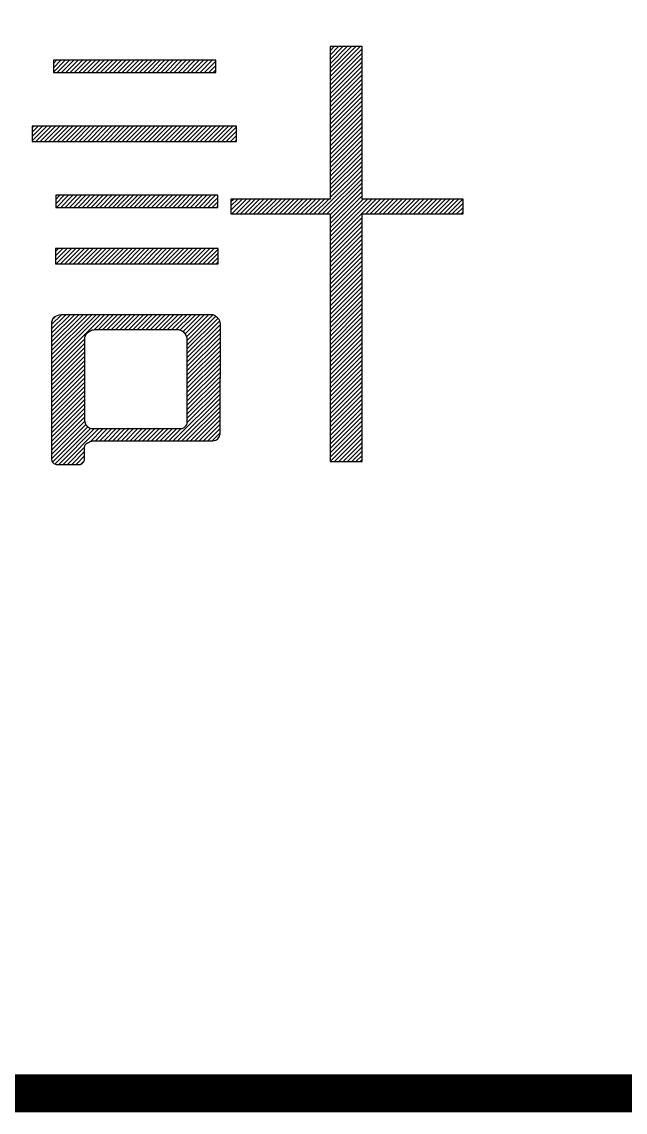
# Model space of a CAD drawing. Header units: millimetres. Extents: x 0 to 841, y 0 to 594.
# Drawn here: x 366.99 to 373.37, y 15.16 to 26.7 of the extents above; entities that cross this region are included whole.
import ezdxf

# ---------------------------------------------------------------- set-up
doc = ezdxf.new("R2010")
doc.units = ezdxf.units.MM
doc.header["$LTSCALE"] = 0.2
doc.layers.add('A1_図面枠', color=7, linetype='Continuous')
doc.layers.add('PTM', color=3, linetype='Continuous')

# ---------------------------------------------------------------- blocks, each defined once
blk = doc.blocks.new('block森村-2')
at = {"color": 0, "linetype": 'Continuous'}
for p, q in [((4594.4, 1092.1), (4629.1, 1126.8)), ((4594.4, 1097.1), (4624.1, 1126.8)), ((4594.4, 1102), (4619.1, 1126.8)), ((4594.4, 1107), (4614.1, 1126.8)), ((4594.4, 1112), (4609.1, 1126.8)), ((4594.4, 1117), (4604.1, 1126.8)), ((4594.4, 1122), (4599.2, 1126.8)), ((4594.4, 1087.1), (4631.3, 1124)), ((4275.4, 1097.3), (4288.9, 1110.9)), ((4275.4, 1102.3), (4283.9, 1110.9)), ((4275.4, 1107.3), (4278.9, 1110.9)), ((4275.4, 1110.9), (4275.4, 1096.8)), ((4462.6, 1110.9), (4275.4, 1110.9)), ((4279.8, 1096.8), (4293.9, 1110.9)), ((4284.8, 1096.8), (4298.9, 1110.9)), ((4289.8, 1096.8), (4303.9, 1110.9)), ((4294.7, 1096.8), (4308.8, 1110.9)), ((4299.7, 1096.8), (4313.8, 1110.9)), ((4304.7, 1096.8), (4318.8, 1110.9)), ((4309.7, 1096.8), (4323.8, 1110.9)), ((4314.7, 1096.8), (4328.8, 1110.9)), ((4319.7, 1096.8), (4333.8, 1110.9)), ((4324.7, 1096.8), (4338.8, 1110.9)), ((4329.7, 1096.8), (4343.8, 1110.9)), ((4334.7, 1096.8), (4348.8, 1110.9)), ((4339.6, 1096.8), (4353.7, 1110.9)), ((4344.6, 1096.8), (4358.7, 1110.9)), ((4349.6, 1096.8), (4363.7, 1110.9)), ((4354.6, 1096.8), (4368.7, 1110.9)), ((4359.6, 1096.8), (4373.7, 1110.9)), ((4364.6, 1096.8), (4378.7, 1110.9)), ((4369.6, 1096.8), (4383.7, 1110.9)), ((4374.6, 1096.8), (4388.7, 1110.9)), ((4379.6, 1096.8), (4393.7, 1110.9)), ((4384.6, 1096.8), (4398.6, 1110.9)), ((4389.5, 1096.8), (4403.6, 1110.9)), ((4394.5, 1096.8), (4408.6, 1110.9)), ((4399.5, 1096.8), (4413.6, 1110.9)), ((4404.5, 1096.8), (4418.6, 1110.9)), ((4409.5, 1096.8), (4423.6, 1110.9)), ((4414.5, 1096.8), (4428.6, 1110.9)), ((4419.5, 1096.8), (4433.6, 1110.9)), ((4424.5, 1096.8), (4438.6, 1110.9)), ((4429.5, 1096.8), (4443.5, 1110.9)), ((4434.4, 1096.8), (4448.5, 1110.9)), ((4439.4, 1096.8), (4453.5, 1110.9)), ((4444.4, 1096.8), (4458.5, 1110.9)), ((4449.4, 1096.8), (4462.6, 1109.9)), ((4462.6, 1096.8), (4462.6, 1110.9)), ((4594.4, 1082.1), (4631.3, 1119)), ((4594.4, 1077.1), (4631.3, 1114)), ((4594.4, 1072.1), (4631.3, 1109)), ((4275.4, 1096.8), (4462.6, 1096.8)), ((4454.4, 1096.8), (4462.6, 1104.9)), ((4459.4, 1096.8), (4462.6, 1099.9)), ((4594.4, 1067.1), (4631.3, 1104.1)), ((4594.4, 1062.1), (4631.3, 1099.1)), ((4594.4, 1057.1), (4631.3, 1094.1)), ((4594.4, 1052.2), (4631.3, 1089.1)), ((4594.4, 1047.2), (4631.3, 1084.1)), ((4594.4, 1042.2), (4631.3, 1079.1)), ((4594.4, 1037.2), (4631.3, 1074.1)), ((4594.4, 1032.2), (4631.3, 1069.1)), ((4594.4, 1027.2), (4631.3, 1064.1)), ((4594.4, 1022.2), (4631.3, 1059.2)), ((4594.4, 1017.2), (4631.3, 1054.2)), ((4594.4, 1012.2), (4631.3, 1049.2)), ((4250.9, 1018), (4267.7, 1034.7)), ((4250.9, 1023), (4262.7, 1034.7)), ((4250.9, 1027.9), (4257.7, 1034.7)), ((4250.9, 1032.9), (4252.7, 1034.7)), ((4250.9, 1034.7), (4250.9, 1017.1)), ((4486.6, 1034.7), (4250.9, 1034.7)), ((4255, 1017.1), (4272.6, 1034.7)), ((4260, 1017.1), (4277.6, 1034.7)), ((4265, 1017.1), (4282.6, 1034.7)), ((4270, 1017.1), (4287.6, 1034.7)), ((4275, 1017.1), (4292.6, 1034.7)), ((4280, 1017.1), (4297.6, 1034.7)), ((4285, 1017.1), (4302.6, 1034.7)), ((4290, 1017.1), (4307.6, 1034.7)), ((4295, 1017.1), (4312.6, 1034.7)), ((4299.9, 1017.1), (4317.5, 1034.7)), ((4304.9, 1017.1), (4322.5, 1034.7)), ((4309.9, 1017.1), (4327.5, 1034.7)), ((4314.9, 1017.1), (4332.5, 1034.7)), ((4319.9, 1017.1), (4337.5, 1034.7)), ((4324.9, 1017.1), (4342.5, 1034.7)), ((4329.9, 1017.1), (4347.5, 1034.7)), ((4334.9, 1017.1), (4352.5, 1034.7)), ((4339.9, 1017.1), (4357.5, 1034.7)), ((4344.8, 1017.1), (4362.4, 1034.7)), ((4349.8, 1017.1), (4367.4, 1034.7)), ((4354.8, 1017.1), (4372.4, 1034.7)), ((4359.8, 1017.1), (4377.4, 1034.7)), ((4364.8, 1017.1), (4382.4, 1034.7)), ((4369.8, 1017.1), (4387.4, 1034.7)), ((4374.8, 1017.1), (4392.4, 1034.7)), ((4379.8, 1017.1), (4397.4, 1034.7)), ((4384.8, 1017.1), (4402.4, 1034.7)), ((4389.7, 1017.1), (4407.3, 1034.7)), ((4394.7, 1017.1), (4412.3, 1034.7)), ((4399.7, 1017.1), (4417.3, 1034.7)), ((4404.7, 1017.1), (4422.3, 1034.7)), ((4409.7, 1017.1), (4427.3, 1034.7)), ((4414.7, 1017.1), (4432.3, 1034.7)), ((4419.7, 1017.1), (4437.3, 1034.7)), ((4424.7, 1017.1), (4442.3, 1034.7)), ((4429.7, 1017.1), (4447.3, 1034.7)), ((4434.6, 1017.1), (4452.2, 1034.7)), ((4439.6, 1017.1), (4457.2, 1034.7)), ((4444.6, 1017.1), (4462.2, 1034.7)), ((4449.6, 1017.1), (4467.2, 1034.7)), ((4454.6, 1017.1), (4472.2, 1034.7)), ((4459.6, 1017.1), (4477.2, 1034.7)), ((4464.6, 1017.1), (4482.2, 1034.7)), ((4469.6, 1017.1), (4486.6, 1034.2)), ((4486.6, 1017.1), (4486.6, 1034.7)), ((4594.4, 1007.3), (4631.3, 1044.2)), ((4594.4, 1002.3), (4631.3, 1039.2)), ((4594.4, 997.3), (4631.3, 1034.2)), ((4474.6, 1017.1), (4486.6, 1029.2)), ((4479.5, 1017.1), (4486.6, 1024.2)), ((4484.5, 1017.1), (4486.6, 1019.3)), ((4594.4, 992.3), (4631.3, 1029.2)), ((4594.4, 987.3), (4631.3, 1024.2)), ((4594.4, 982.3), (4631.3, 1019.2)), ((4250.9, 1017.1), (4486.6, 1017.1)), ((4594.4, 977.3), (4631.3, 1014.3)), ((4594.4, 972.3), (4631.3, 1009.3)), ((4594.4, 967.3), (4631.3, 1004.3)), ((4594.4, 962.4), (4631.3, 999.3)), ((4594.4, 957.4), (4631.3, 994.3)), ((4580.8, 933.8), (4631.3, 984.3)), ((4594.4, 952.4), (4631.3, 989.3)), ((4585.8, 933.8), (4631.3, 979.3)), ((4590.8, 933.8), (4631.3, 974.3)), ((4594.4, 932.4), (4631.3, 969.4)), ((4594.4, 927.4), (4631.3, 964.4)), ((4594.4, 922.4), (4631.3, 959.4)), ((4278.1, 945.4), (4287.7, 955.1)), ((4278.1, 950.4), (4282.8, 955.1)), ((4278.1, 955.1), (4278.1, 941.1)), ((4465, 955.1), (4278.1, 955.1)), ((4278.8, 941.1), (4292.7, 955.1)), ((4283.8, 941.1), (4297.7, 955.1)), ((4288.8, 941.1), (4302.7, 955.1)), ((4293.8, 941.1), (4307.7, 955.1)), ((4298.8, 941.1), (4312.7, 955.1)), ((4303.7, 941.1), (4317.7, 955.1)), ((4308.7, 941.1), (4322.7, 955.1)), ((4313.7, 941.1), (4327.7, 955.1)), ((4318.7, 941.1), (4332.6, 955.1)), ((4323.7, 941.1), (4337.6, 955.1)), ((4328.7, 941.1), (4342.6, 955.1)), ((4333.7, 941.1), (4347.6, 955.1)), ((4338.7, 941.1), (4352.6, 955.1)), ((4343.7, 941.1), (4357.6, 955.1)), ((4348.6, 941.1), (4362.6, 955.1)), ((4353.6, 941.1), (4367.6, 955.1)), ((4358.6, 941.1), (4372.6, 955.1)), ((4363.6, 941.1), (4377.5, 955.1)), ((4368.6, 941.1), (4382.5, 955.1)), ((4373.6, 941.1), (4387.5, 955.1)), ((4378.6, 941.1), (4392.5, 955.1)), ((4383.6, 941.1), (4397.5, 955.1)), ((4388.6, 941.1), (4402.5, 955.1)), ((4393.5, 941.1), (4407.5, 955.1)), ((4398.5, 941.1), (4412.5, 955.1)), ((4403.5, 941.1), (4417.5, 955.1)), ((4408.5, 941.1), (4422.5, 955.1)), ((4413.5, 941.1), (4427.4, 955.1)), ((4418.5, 941.1), (4432.4, 955.1)), ((4423.5, 941.1), (4437.4, 955.1)), ((4428.5, 941.1), (4442.4, 955.1)), ((4433.5, 941.1), (4447.4, 955.1)), ((4438.4, 941.1), (4452.4, 955.1)), ((4443.4, 941.1), (4457.4, 955.1)), ((4448.4, 941.1), (4462.4, 955.1)), ((4453.4, 941.1), (4465, 952.7)), ((4458.4, 941.1), (4465, 947.7)), ((4465, 941.1), (4465, 955.1)), ((4480.1, 937.8), (4493, 950.8)), ((4480.1, 942.8), (4488, 950.8)), ((4480.1, 947.8), (4483.1, 950.8)), ((4481, 933.8), (4498, 950.8)), ((4486, 933.8), (4503, 950.8)), ((4491, 933.8), (4508, 950.8)), ((4496, 933.8), (4513, 950.8)), ((4501, 933.8), (4518, 950.8)), ((4506, 933.8), (4523, 950.8)), ((4510.9, 933.8), (4528, 950.8)), ((4515.9, 933.8), (4532.9, 950.8)), ((4520.9, 933.8), (4537.9, 950.8)), ((4525.9, 933.8), (4542.9, 950.8)), ((4530.9, 933.8), (4547.9, 950.8)), ((4535.9, 933.8), (4552.9, 950.8)), ((4540.9, 933.8), (4557.9, 950.8)), ((4545.9, 933.8), (4562.9, 950.8)), ((4550.9, 933.8), (4567.9, 950.8)), ((4555.8, 933.8), (4572.9, 950.8)), ((4560.8, 933.8), (4577.8, 950.8)), ((4565.8, 933.8), (4582.8, 950.8)), ((4570.8, 933.8), (4587.8, 950.8)), ((4575.8, 933.8), (4592.8, 950.8)), ((4594.4, 917.5), (4631.3, 954.4)), ((4594.4, 897.5), (4647.7, 950.8)), ((4594.4, 902.5), (4642.7, 950.8)), ((4594.4, 907.5), (4637.7, 950.8)), ((4594.4, 912.5), (4632.7, 950.8)), ((4635.7, 933.8), (4652.7, 950.8)), ((4640.7, 933.8), (4657.7, 950.8)), ((4645.6, 933.8), (4662.7, 950.8)), ((4650.6, 933.8), (4667.6, 950.8)), ((4655.6, 933.8), (4672.6, 950.8)), ((4660.6, 933.8), (4677.6, 950.8)), ((4665.6, 933.8), (4682.6, 950.8)), ((4670.6, 933.8), (4687.6, 950.8)), ((4675.6, 933.8), (4692.6, 950.8)), ((4680.6, 933.8), (4697.6, 950.8)), ((4685.6, 933.8), (4702.6, 950.8)), ((4690.5, 933.8), (4707.6, 950.8)), ((4695.5, 933.8), (4712.5, 950.8)), ((4700.5, 933.8), (4717.5, 950.8)), ((4705.5, 933.8), (4722.5, 950.8)), ((4710.5, 933.8), (4727.5, 950.8)), ((4715.5, 933.8), (4732.5, 950.8)), ((4720.5, 933.8), (4737.5, 950.8)), ((4725.5, 933.8), (4742.5, 950.8)), ((4730.5, 933.8), (4747.5, 950.8)), ((4735.4, 933.8), (4747.8, 946.1)), ((4278.1, 941.1), (4465, 941.1)), ((4463.4, 941.1), (4465, 942.7)), ((4740.4, 933.8), (4747.8, 941.1)), ((4745.4, 933.8), (4747.8, 936.1)), ((4594.4, 892.5), (4631.3, 929.4)), ((4594.4, 887.5), (4631.3, 924.5)), ((4594.4, 882.5), (4631.3, 919.5)), ((4594.4, 877.5), (4631.3, 914.5)), ((4594.4, 872.6), (4631.3, 909.5)), ((4277.8, 880.2), (4291.1, 893.6)), ((4277.8, 885.2), (4286.1, 893.6)), ((4277.8, 890.2), (4281.1, 893.6)), ((4277.8, 893.6), (4277.8, 876)), ((4465.3, 893.6), (4277.8, 893.6)), ((4278.5, 876), (4296.1, 893.6)), ((4283.5, 876), (4301.1, 893.6)), ((4288.5, 876), (4306.1, 893.6)), ((4293.5, 876), (4311.1, 893.6)), ((4298.5, 876), (4316.1, 893.6)), ((4303.5, 876), (4321.1, 893.6)), ((4308.4, 876), (4326, 893.6)), ((4313.4, 876), (4331, 893.6)), ((4318.4, 876), (4336, 893.6)), ((4323.4, 876), (4341, 893.6)), ((4328.4, 876), (4346, 893.6)), ((4333.4, 876), (4351, 893.6)), ((4338.4, 876), (4356, 893.6)), ((4343.4, 876), (4361, 893.6)), ((4348.4, 876), (4366, 893.6)), ((4353.3, 876), (4370.9, 893.6)), ((4358.3, 876), (4375.9, 893.6)), ((4363.3, 876), (4380.9, 893.6)), ((4368.3, 876), (4385.9, 893.6)), ((4373.3, 876), (4390.9, 893.6)), ((4378.3, 876), (4395.9, 893.6)), ((4383.3, 876), (4400.9, 893.6)), ((4388.3, 876), (4405.9, 893.6)), ((4393.3, 876), (4410.9, 893.6)), ((4398.3, 876), (4415.8, 893.6)), ((4403.2, 876), (4420.8, 893.6)), ((4408.2, 876), (4425.8, 893.6)), ((4413.2, 876), (4430.8, 893.6)), ((4418.2, 876), (4435.8, 893.6)), ((4423.2, 876), (4440.8, 893.6)), ((4428.2, 876), (4445.8, 893.6)), ((4433.2, 876), (4450.8, 893.6)), ((4438.2, 876), (4455.8, 893.6)), ((4443.2, 876), (4460.7, 893.6)), ((4465.3, 876), (4465.3, 893.6)), ((4594.4, 867.6), (4631.3, 904.5)), ((4594.4, 862.6), (4631.3, 899.5)), ((4594.4, 857.6), (4631.3, 894.5)), ((4448.1, 876), (4465.3, 893.1)), ((4453.1, 876), (4465.3, 888.2)), ((4458.1, 876), (4465.3, 883.2)), ((4594.4, 852.6), (4631.3, 889.5)), ((4594.4, 847.6), (4631.3, 884.5)), ((4277.8, 876), (4465.3, 876)), ((4463.1, 876), (4465.3, 878.2)), ((4594.4, 842.6), (4631.3, 879.5)), ((4594.4, 837.6), (4631.3, 874.6)), ((4594.4, 832.6), (4631.3, 869.6)), ((4594.4, 827.7), (4631.3, 864.6)), ((4594.4, 822.7), (4631.3, 859.6)), ((4594.4, 817.7), (4631.3, 854.6)), ((4594.4, 812.7), (4631.3, 849.6)), ((4594.4, 807.7), (4631.3, 844.6)), ((4594.4, 802.7), (4631.3, 839.6)), ((4594.4, 797.7), (4631.3, 834.6)), ((4594.4, 792.7), (4631.3, 829.7)), ((4594.4, 787.7), (4631.3, 824.7)), ((4594.4, 782.7), (4631.3, 819.7)), ((4273.3, 756), (4334.4, 817.2)), ((4273.3, 761), (4329.4, 817.2)), ((4273.3, 766), (4324.5, 817.2)), ((4273.3, 771), (4319.5, 817.2)), ((4273.3, 776), (4314.5, 817.2)), ((4273.3, 781), (4309.5, 817.2)), ((4273.3, 785.9), (4304.5, 817.2)), ((4273.3, 790.9), (4299.5, 817.2)), ((4273.3, 795.9), (4294.5, 817.2)), ((4273.3, 800.9), (4289.5, 817.2)), ((4273.3, 805.9), (4284.5, 817.2)), ((4273.5, 809.8), (4273.3, 808.8)), ((4273.3, 808.8), (4273.3, 808.1)), ((4273.3, 808.1), (4273.3, 807.6)), ((4273.3, 807.6), (4273.3, 807.4)), ((4273.3, 807.4), (4273.3, 649.8)), ((4273.9, 810.9), (4273.5, 809.8)), ((4274.4, 812), (4273.9, 810.9)), ((4274.3, 811.9), (4277.8, 815.4)), ((4275.2, 813.2), (4274.4, 812)), ((4276.2, 814.3), (4275.2, 813.2)), ((4277.7, 815.4), (4276.2, 814.3)), ((4279.5, 816.2), (4277.7, 815.4)), ((4281.7, 816.8), (4279.5, 816.2)), ((4284.5, 817.2), (4281.7, 816.8)), ((4458.9, 817.2), (4284.5, 817.2)), ((4322.3, 800), (4339.4, 817.2)), ((4327.3, 800.1), (4344.4, 817.2)), ((4332.3, 800.1), (4349.4, 817.2)), ((4337.3, 800.1), (4354.4, 817.2)), ((4342.3, 800.1), (4359.4, 817.2)), ((4347.3, 800.1), (4364.4, 817.2)), ((4352.3, 800.1), (4369.4, 817.2)), ((4357.2, 800.1), (4374.3, 817.2)), ((4362.2, 800.1), (4379.3, 817.2)), ((4367.2, 800.1), (4384.3, 817.2)), ((4372.2, 800.1), (4389.3, 817.2)), ((4377.2, 800.1), (4394.3, 817.2)), ((4382.2, 800.1), (4399.3, 817.2)), ((4387.2, 800.1), (4404.3, 817.2)), ((4392.2, 800.1), (4409.3, 817.2)), ((4397.2, 800.1), (4414.3, 817.2)), ((4402.1, 800.1), (4419.2, 817.2)), ((4407.1, 800.1), (4424.2, 817.2)), ((4412.1, 800.1), (4429.2, 817.2)), ((4417.1, 800.1), (4434.2, 817.2)), ((4421.7, 799.7), (4439.2, 817.2)), ((4424.8, 797.8), (4444.2, 817.2)), ((4427.2, 795.2), (4449.2, 817.2)), ((4428.9, 791.9), (4454.2, 817.2)), ((4429.3, 787.3), (4459.1, 817.1)), ((4429.3, 782.3), (4462.5, 815.5)), ((4429.3, 777.4), (4465.2, 813.2)), ((4429.3, 772.4), (4467.2, 810.2)), ((4429.3, 767.4), (4468.1, 806.2)), ((4459.1, 817.1), (4458.9, 817.2)), ((4459.6, 817), (4459.1, 817.1)), ((4460.3, 816.7), (4459.6, 817)), ((4461.1, 816.3), (4460.3, 816.7)), ((4462.2, 815.7), (4461.1, 816.3)), ((4463.2, 815), (4462.2, 815.7)), ((4464.3, 814.1), (4463.2, 815)), ((4465.4, 813.1), (4464.3, 814.1)), ((4466.4, 811.8), (4465.4, 813.1)), ((4467.2, 810.3), (4466.4, 811.8)), ((4467.8, 808.6), (4467.2, 810.3)), ((4468.1, 806.6), (4467.8, 808.6)), ((4467.8, 680.6), (4468.1, 806.6)), ((4594.4, 777.8), (4631.3, 814.7)), ((4594.4, 772.8), (4631.3, 809.7)), ((4312.1, 792.4), (4312.7, 793.9)), ((4312.7, 793.9), (4313.5, 795.2)), ((4313.5, 795.2), (4314.5, 796.3)), ((4314.5, 796.3), (4315.5, 797.3)), ((4315.5, 797.3), (4316.7, 798.1)), ((4316.7, 798.1), (4318, 798.8)), ((4318, 798.8), (4319.2, 799.4)), ((4319.2, 799.4), (4320.5, 799.7)), ((4320.5, 799.7), (4321.7, 800)), ((4321.7, 800), (4322.9, 800.1)), ((4322.9, 800.1), (4419.7, 800.1)), ((4419.7, 800.1), (4420.9, 799.9)), ((4420.9, 799.9), (4422, 799.6)), ((4422, 799.6), (4423.1, 799)), ((4423.1, 799), (4424.2, 798.3)), ((4424.2, 798.3), (4425.3, 797.4)), ((4425.3, 797.4), (4426.2, 796.4)), ((4426.2, 796.4), (4427.1, 795.3)), ((4427.1, 795.3), (4427.8, 794.2)), ((4427.8, 794.2), (4428.5, 793)), ((4428.5, 793), (4428.9, 791.7)), ((4429.3, 762.4), (4468.1, 801.2)), ((4429.3, 757.4), (4468.1, 796.2)), ((4594.4, 767.8), (4631.3, 804.7)), ((4594.4, 762.8), (4631.3, 799.7)), ((4594.4, 757.8), (4631.3, 794.7)), ((4273.3, 751), (4311.6, 789.3)), ((4273.3, 746), (4311.6, 784.3)), ((4311.6, 789.1), (4311.7, 790.8)), ((4311.6, 695.8), (4311.6, 789.1)), ((4311.7, 790.8), (4312.1, 792.4)), ((4428.9, 791.7), (4429.2, 790.6)), ((4429.2, 790.6), (4429.3, 789.4)), ((4429.3, 752.4), (4468.1, 791.2)), ((4429.3, 789.4), (4429.3, 693.7)), ((4429.3, 747.4), (4468.1, 786.2)), ((4429.3, 742.4), (4468.1, 781.2)), ((4594.4, 752.8), (4631.3, 789.7)), ((4594.4, 747.8), (4631.3, 784.8)), ((4273.3, 741), (4311.6, 779.3)), ((4273.3, 736.1), (4311.6, 774.3)), ((4273.3, 731.1), (4311.6, 769.3)), ((4429.3, 737.4), (4468.1, 776.2)), ((4429.3, 732.5), (4468, 771.2)), ((4594.4, 742.8), (4631.3, 779.8)), ((4594.4, 737.8), (4631.3, 774.8)), ((4594.4, 732.9), (4631.3, 769.8)), ((4273.3, 726.1), (4311.6, 764.3)), ((4273.3, 721.1), (4311.6, 759.3)), ((4429.3, 727.5), (4468, 766.1)), ((4429.3, 722.5), (4468, 761.1)), ((4429.3, 717.5), (4468, 756.1)), ((4594.4, 727.9), (4631.3, 764.8)), ((4594.4, 722.9), (4631.3, 759.8)), ((4273.3, 716.1), (4311.6, 754.4)), ((4273.3, 711.1), (4311.6, 749.4)), ((4273.3, 706.1), (4311.6, 744.4)), ((4429.3, 712.5), (4468, 751.1)), ((4429.3, 707.5), (4468, 746.1)), ((4594.4, 717.9), (4631.3, 754.8)), ((4594.4, 712.9), (4631.3, 749.8)), ((4594.4, 707.9), (4631.3, 744.8)), ((4273.3, 701.1), (4311.6, 739.4)), ((4273.3, 696.1), (4311.6, 734.4)), ((4429.2, 692.4), (4467.9, 731.1)), ((4429.3, 702.5), (4467.9, 741.1)), ((4429.3, 697.5), (4467.9, 736.1)), ((4594.4, 702.9), (4631.3, 739.9)), ((4594.4, 697.9), (4631.3, 734.9)), ((4594.4, 692.9), (4631.3, 729.9)), ((4273.3, 691.2), (4311.6, 729.4)), ((4273.3, 686.2), (4311.6, 724.4)), ((4273.3, 681.2), (4311.6, 719.4)), ((4413.5, 671.8), (4467.9, 726.1)), ((4418.5, 671.8), (4467.9, 721.1)), ((4594.4, 688), (4631.3, 724.9)), ((4594.4, 683), (4631.3, 719.9)), ((4273.3, 676.2), (4311.6, 714.4)), ((4273.3, 671.2), (4311.6, 709.5)), ((4423.5, 671.8), (4467.9, 716.1)), ((4428.5, 671.8), (4467.9, 711.1)), ((4433.5, 671.8), (4467.8, 706.1)), ((4594.4, 678), (4631.3, 714.9)), ((4594.4, 673), (4631.3, 709.9)), ((4594.4, 668), (4631.3, 704.9)), ((4273.3, 666.2), (4311.6, 704.5)), ((4273.3, 661.2), (4311.6, 699.5)), ((4273.3, 656.2), (4311.7, 694.6)), ((4311.6, 695.2), (4311.6, 695.8)), ((4311.7, 694.4), (4311.6, 695.2)), ((4311.9, 693.4), (4311.7, 694.4)), ((4312.2, 692.3), (4311.9, 693.4)), ((4312.7, 691.1), (4312.2, 692.3)), ((4429.3, 692.6), (4429.1, 691.5)), ((4429.3, 693.7), (4429.3, 692.6)), ((4438.5, 671.8), (4467.8, 701.1)), ((4443.5, 671.8), (4467.8, 696.1)), ((4594.4, 663), (4631.3, 699.9)), ((4594.4, 658), (4631.3, 695)), ((4273.3, 651.2), (4312.8, 690.8)), ((4274.3, 647.3), (4314.9, 687.9)), ((4277, 645), (4318, 686)), ((4281.5, 644.4), (4322.5, 685.5)), ((4286.5, 644.5), (4327.5, 685.5)), ((4313.3, 689.9), (4312.7, 691.1)), ((4314.1, 688.8), (4313.3, 689.9)), ((4315, 687.7), (4314.1, 688.8)), ((4316.2, 686.8), (4315, 687.7)), ((4317.7, 686.1), (4316.2, 686.8)), ((4319.3, 685.6), (4317.7, 686.1)), ((4318.1, 671.1), (4332.5, 685.5)), ((4321.3, 685.5), (4319.3, 685.6)), ((4421.2, 685.5), (4321.3, 685.5)), ((4323.7, 671.8), (4337.5, 685.5)), ((4328.7, 671.8), (4342.5, 685.5)), ((4333.7, 671.8), (4347.5, 685.5)), ((4338.7, 671.8), (4352.4, 685.5)), ((4343.7, 671.8), (4357.4, 685.5)), ((4348.7, 671.8), (4362.4, 685.5)), ((4353.7, 671.8), (4367.4, 685.5)), ((4358.7, 671.8), (4372.4, 685.5)), ((4363.7, 671.8), (4377.4, 685.5)), ((4368.6, 671.8), (4382.4, 685.5)), ((4373.6, 671.8), (4387.4, 685.5)), ((4378.6, 671.8), (4392.4, 685.5)), ((4383.6, 671.8), (4397.3, 685.5)), ((4388.6, 671.8), (4402.3, 685.5)), ((4393.6, 671.8), (4407.3, 685.5)), ((4398.6, 671.8), (4412.3, 685.5)), ((4403.6, 671.8), (4417.3, 685.5)), ((4408.6, 671.8), (4422.4, 685.6)), ((4422.3, 685.6), (4421.2, 685.5)), ((4423.3, 685.8), (4422.3, 685.6)), ((4424.3, 686.1), (4423.3, 685.8)), ((4425.3, 686.6), (4424.3, 686.1)), ((4426.2, 687.2), (4425.3, 686.6)), ((4426.9, 687.9), (4426.2, 687.2)), ((4427.6, 688.7), (4426.9, 687.9)), ((4428.2, 689.5), (4427.6, 688.7)), ((4428.7, 690.5), (4428.2, 689.5)), ((4429.1, 691.5), (4428.7, 690.5)), ((4448.5, 671.8), (4467.8, 691.1)), ((4453.5, 671.8), (4467.8, 686.1)), ((4458.4, 671.8), (4467.8, 681.1)), ((4467.6, 679.2), (4467.7, 679.9)), ((4467.7, 680.4), (4467.8, 680.6)), ((4467.7, 679.9), (4467.7, 680.4)), ((4594.4, 653), (4631.3, 690)), ((4594.4, 648.1), (4631.3, 685)), ((4599.4, 648.1), (4631.3, 680)), ((4311.5, 666), (4311.9, 667)), ((4311.9, 667), (4312.7, 667.9)), ((4312.7, 667.9), (4313.6, 668.7)), ((4313.6, 668.7), (4314.6, 669.4)), ((4314.6, 669.4), (4315.7, 670)), ((4315.7, 670), (4316.8, 670.5)), ((4316.8, 670.5), (4317.8, 671)), ((4317.8, 671), (4318.7, 671.3)), ((4318.7, 671.3), (4319.5, 671.6)), ((4319.5, 671.6), (4319.9, 671.7)), ((4319.9, 671.7), (4320.1, 671.8)), ((4320.1, 671.8), (4458.9, 671.8)), ((4458.9, 671.8), (4460.9, 672)), ((4460.9, 672), (4462.5, 672.5)), ((4462.5, 672.5), (4463.9, 673.3)), ((4463.9, 673.3), (4465, 674.2)), ((4465, 674.2), (4465.8, 675.2)), ((4465.8, 675.2), (4466.5, 676.3)), ((4466.5, 676.3), (4467, 677.4)), ((4467, 677.4), (4467.3, 678.4)), ((4467.3, 678.4), (4467.6, 679.2)), ((4604.4, 648.1), (4631.3, 675)), ((4609.4, 648.1), (4631.3, 670)), ((4291.5, 644.5), (4311.3, 664.3)), ((4296.5, 644.5), (4311.3, 659.3)), ((4301.5, 644.5), (4311.3, 654.3)), ((4311.3, 665), (4311.5, 666)), ((4311.3, 650.2), (4311.3, 665)), ((4614.4, 648.1), (4631.3, 665)), ((4619.4, 648.1), (4631.3, 660)), ((4624.3, 648.1), (4631.3, 655)), ((4273.3, 649.8), (4273.3, 649.7)), ((4273.3, 649.7), (4273.4, 649.4)), ((4273.4, 649.4), (4273.5, 649)), ((4273.5, 649), (4273.7, 648.5)), ((4273.7, 648.5), (4273.9, 648)), ((4273.9, 648), (4274.3, 647.3)), ((4274.3, 647.3), (4274.7, 646.7)), ((4274.7, 646.7), (4275.3, 646.1)), ((4275.3, 646.1), (4276, 645.5)), ((4276, 645.5), (4276.8, 645.1)), ((4276.8, 645.1), (4277.8, 644.7)), ((4277.8, 644.7), (4278.9, 644.4)), ((4278.9, 644.4), (4305.7, 644.5)), ((4305.7, 644.5), (4306.6, 644.6)), ((4306.6, 644.6), (4310.8, 648.8)), ((4306.6, 644.6), (4307.5, 644.9)), ((4307.5, 644.9), (4308.3, 645.4)), ((4308.3, 645.4), (4308.9, 646)), ((4308.9, 646), (4309.5, 646.6)), ((4309.5, 646.6), (4310, 647.3)), ((4310, 647.3), (4310.4, 648)), ((4310.4, 648), (4310.7, 648.7)), ((4310.7, 648.7), (4311, 649.3)), ((4311, 649.3), (4311.2, 649.7)), ((4311.2, 649.7), (4311.3, 650)), ((4311.3, 650), (4311.3, 650.2)), ((4629.3, 648.1), (4631.3, 650.1))]:
    blk.add_line(p, q, dxfattribs=at)
blk.add_lwpolyline([(4594.4, 648.1), (4631.3, 648.1), (4631.3, 933.8), (4747.8, 933.8), (4747.8, 950.8), (4631.3, 950.8), (4631.3, 1126.8), (4594.4, 1126.8), (4594.4, 950.8), (4480.1, 950.8), (4480.1, 933.8), (4594.4, 933.8)], close=True, dxfattribs=at)

msp = doc.modelspace()

# ---------------------------------------------------------------- linework, layer by layer
at = {"layer": 'A1_図面枠', "linetype": 'ByBlock', "lineweight": -2, "const_width": 0.4}
msp.add_lwpolyline([(24.74, 578.862), (816.26, 578.862), (816.26, 15.362), (24.74, 15.362)], close=True, dxfattribs=at)

# ---------------------------------------------------------------- block references
at = {"layer": 'PTM', "linetype": 'ByBlock', "lineweight": -2, "xscale": 0.009166666250000002, "yscale": 0.009166666250000002, "zscale": 0.009166666250000002}
msp.add_blockref('block森村-2', (328.132, 16.105), dxfattribs=at)

doc.saveas('drawing.dxf')
